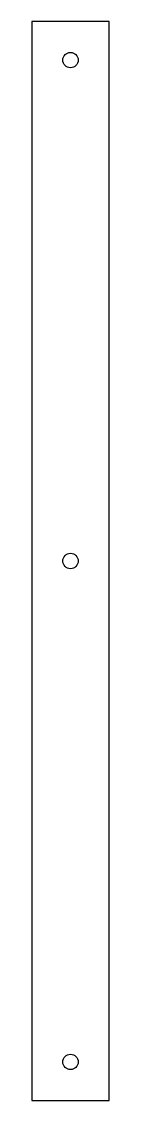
# Model space of a CAD drawing. Header units: millimetres. Extents: x -165 to -150, y -105 to 105.
import ezdxf

# ---------------------------------------------------------------- set-up
doc = ezdxf.new("R2010")
doc.units = ezdxf.units.MM
doc.layers.get('0').update_dxf_attribs({"linetype": 'CONTINUOUS'})

msp = doc.modelspace()

# ---------------------------------------------------------------- linework, layer by layer
msp.add_lwpolyline([(-150, -105), (-150, 105), (-165, 105), (-165, -105)], close=True)
for centre in [(-157.5, 97.5), (-157.5, 0), (-157.5, -97.5)]:
    msp.add_circle(centre, 1.5)

doc.saveas('drawing.dxf')
